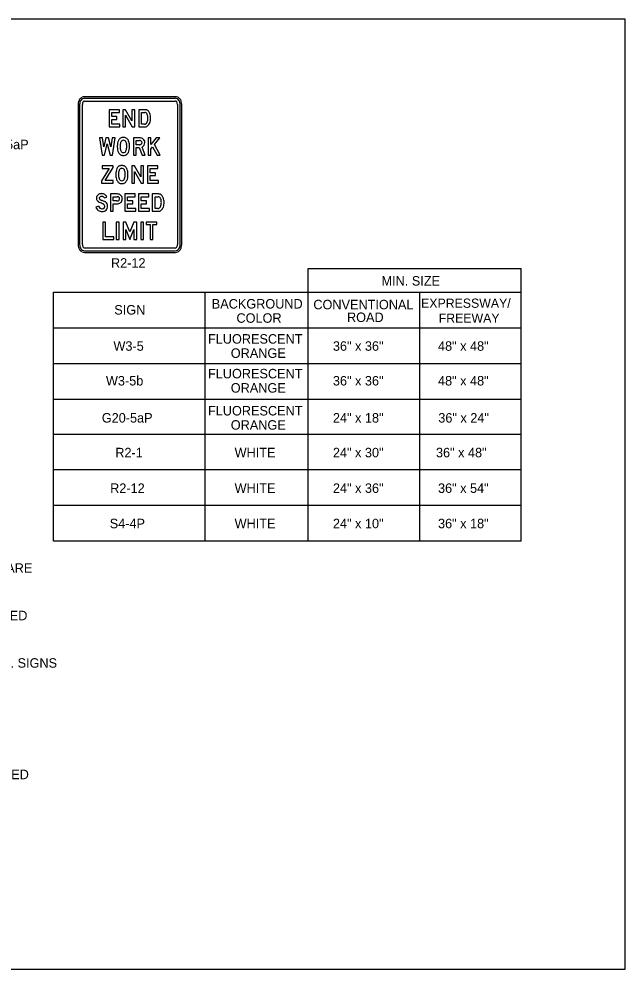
# Model space of a CAD drawing. Extents: x 0 to 37.9, y 0 to 20.9.
# Drawn here: x 25.13 to 37.91, y 0.92 to 20.95 of the extents above; entities that cross this region are included whole.
import ezdxf

# ---------------------------------------------------------------- set-up
doc = ezdxf.new("R2010")
doc.units = 0
for name, color, linetype in [('1', 7, 'Continuous'), ('63', 7, 'Continuous'), ('Default', 7, 'Continuous'), ('LAYER_1', 7, 'Continuous'), ('Level 1', 7, 'Continuous')]:
    doc.layers.add(name, color=color, linetype=linetype)

msp = doc.modelspace()

# ---------------------------------------------------------------- linework, layer by layer
at = {"layer": '1'}
for p, q in [((31.226, 9.935), (31.226, 15.685)), ((33.58, 9.95), (33.58, 15.185)), ((25.859, 14.435), (35.715, 14.435)), ((25.859, 13.685), (35.715, 13.685))]:
    msp.add_line(p, q, dxfattribs=at)
at = {"layer": '63'}
for p, q in [((28.427, 19.274), (26.513, 19.274)), ((26.41, 19.145), (26.41, 16.191)), ((26.467, 16.191), (26.467, 19.145)), ((26.514, 19.217), (28.426, 19.217)), ((28.472, 19.144), (28.472, 16.191)), ((28.529, 16.191), (28.529, 19.144)), ((27.674, 18.443), (27.542, 18.443)), ((27.67, 18.296), (27.599, 18.296)), ((27.186, 17.258), (27.062, 17.258)), ((26.933, 17.175), (26.984, 17.19)), ((27.195, 17.111), (27.194, 17.111)), ((26.806, 17), (26.751, 16.979)), ((28.425, 16.118), (26.513, 16.118)), ((26.513, 16.061), (28.426, 16.061))]:
    msp.add_line(p, q, dxfattribs=at)
for points in [[(27.033, 18.67), (27.26, 18.67), (27.26, 18.73), (27.09, 18.73), (27.09, 18.83), (27.197, 18.83), (27.197, 18.889), (27.09, 18.889), (27.09, 18.978), (27.248, 18.978), (27.248, 19.035), (27.033, 19.035), (27.033, 18.67)], [(27.322, 18.67), (27.379, 18.67), (27.379, 18.917), (27.519, 18.67), (27.57, 18.67), (27.57, 19.035), (27.512, 19.035), (27.512, 18.802), (27.379, 19.035), (27.322, 19.035), (27.322, 18.67)], [(27.785, 19.035), (27.658, 19.035), (27.658, 18.67), (27.791, 18.67)], [(27.776, 18.73), (27.715, 18.73), (27.715, 18.978), (27.781, 18.978)], [(26.831, 18.443), (26.885, 18.078), (26.936, 18.078), (26.993, 18.312), (27.05, 18.078), (27.102, 18.078), (27.156, 18.443), (27.097, 18.443), (27.068, 18.251), (27.021, 18.443), (26.965, 18.443), (26.918, 18.251), (26.89, 18.443), (26.831, 18.443)], [(27.542, 18.443), (27.542, 18.078), (27.599, 18.078), (27.599, 18.237), (27.668, 18.237), (27.727, 18.078), (27.791, 18.078), (27.726, 18.248)], [(27.853, 18.078), (27.909, 18.078), (27.909, 18.204), (27.949, 18.251), (28.041, 18.078), (28.108, 18.078), (27.987, 18.301), (28.1, 18.443), (28.026, 18.443), (27.909, 18.298), (27.909, 18.443), (27.853, 18.443), (27.853, 18.078)], [(27.599, 18.296), (27.599, 18.385), (27.674, 18.385)], [(26.868, 17.486), (27.116, 17.486), (27.116, 17.545), (26.946, 17.545), (27.116, 17.816), (27.116, 17.85), (26.882, 17.85), (26.882, 17.793), (27.033, 17.793), (26.868, 17.536), (26.868, 17.486)], [(27.508, 17.486), (27.565, 17.486), (27.565, 17.732), (27.705, 17.486), (27.756, 17.486), (27.756, 17.85), (27.699, 17.85), (27.699, 17.617), (27.565, 17.85), (27.508, 17.85), (27.508, 17.486)], [(27.843, 17.486), (28.069, 17.486), (28.069, 17.545), (27.899, 17.545), (27.899, 17.645), (28.006, 17.645), (28.006, 17.704), (27.899, 17.704), (27.899, 17.793), (28.057, 17.793), (28.057, 17.85), (27.843, 17.85), (27.843, 17.486)], [(27.062, 17.258), (27.062, 16.893), (27.118, 16.893), (27.118, 17.052), (27.192, 17.052)], [(27.365, 16.893), (27.591, 16.893), (27.591, 16.953), (27.421, 16.953), (27.421, 17.053), (27.528, 17.053), (27.528, 17.111), (27.421, 17.111), (27.421, 17.2), (27.579, 17.2), (27.579, 17.258), (27.365, 17.258), (27.365, 16.893)], [(27.654, 16.893), (27.88, 16.893), (27.88, 16.953), (27.71, 16.953), (27.71, 17.053), (27.817, 17.053), (27.817, 17.111), (27.71, 17.111), (27.71, 17.2), (27.868, 17.2), (27.868, 17.258), (27.654, 17.258), (27.654, 16.893)], [(28.069, 17.258), (27.942, 17.258), (27.942, 16.893), (28.075, 16.893)], [(27.194, 17.111), (27.118, 17.111), (27.118, 17.2), (27.199, 17.2)], [(28.06, 16.953), (27.999, 16.953), (27.999, 17.2), (28.066, 17.2)], [(26.901, 16.301), (27.127, 16.301), (27.127, 16.353), (26.957, 16.353), (26.957, 16.665), (26.901, 16.665), (26.901, 16.301)], [(27.181, 16.301), (27.24, 16.301), (27.24, 16.665), (27.181, 16.665), (27.181, 16.301)], [(27.327, 16.301), (27.384, 16.301), (27.384, 16.512), (27.469, 16.3), (27.554, 16.512), (27.554, 16.301), (27.612, 16.301), (27.612, 16.665), (27.554, 16.665), (27.469, 16.46), (27.384, 16.665), (27.327, 16.665), (27.327, 16.301)], [(27.699, 16.301), (27.757, 16.301), (27.757, 16.665), (27.699, 16.665), (27.699, 16.301)], [(27.895, 16.301), (27.953, 16.301), (27.953, 16.614), (28.038, 16.614), (28.038, 16.665), (27.812, 16.665), (27.812, 16.614), (27.895, 16.614), (27.895, 16.301)]]:
    msp.add_lwpolyline(points, dxfattribs=at)
for centre, radius, start, end in [((26.556, 19.149), 0.146, 145.4282, 163.621), ((26.524, 19.172), 0.106, 121.3306, 145.6918), ((26.513, 19.187), 0.0874, 90.32, 120.7177), ((28.426, 19.189), 0.0856, 59.4703, 89.64), ((28.416, 19.172), 0.105, 34.2041, 59.3257), ((28.377, 19.145), 0.153, 359.6567, 34.2893), ((26.566, 19.145), 0.157, 163.2253, 179.9278), ((26.562, 19.145), 0.0946, 141.6841, 180.0225), ((26.515, 19.182), 0.035, 92.065, 141.9975), ((27.787, 18.919), 0.116, 72.8678, 91.1717), ((27.792, 18.946), 0.0888, 41.2725, 70.8084), ((28.425, 19.187), 0.0303, 54.0964, 88.0701), ((28.415, 19.171), 0.0498, 34.4535, 55.0921), ((28.375, 19.145), 0.0971, 359.7276, 33.8289), ((27.782, 18.931), 0.0471, 48.7934, 90.87), ((27.769, 18.917), 0.066, 31.9774, 48.6291), ((27.732, 18.893), 0.111, 20.2636, 32.0504), ((27.66, 18.867), 0.187, 8.7105, 20.0648), ((27.615, 18.853), 0.233, 349.9487, 0.2929), ((27.583, 18.855), 0.265, 359.7279, 8.7274), ((27.762, 18.918), 0.131, 30.4786, 41.8452), ((27.71, 18.887), 0.191, 21.6896, 30.5109), ((27.642, 18.859), 0.264, 359.7486, 21.8914), ((27.581, 18.856), 0.325, 350.9509, 0.3012), ((27.777, 18.783), 0.0528, 268.9029, 308.3999), ((27.79, 18.732), 0.0618, 270.8864, 294.2562), ((27.768, 18.793), 0.0661, 308.925, 325.7926), ((27.768, 18.782), 0.116, 294.193, 309.5183), ((27.736, 18.814), 0.105, 325.7804, 338.1961), ((27.675, 18.842), 0.172, 337.2655, 349.9272), ((27.746, 18.811), 0.153, 308.8089, 324.2932), ((27.732, 18.821), 0.17, 324.4788, 338.9129), ((27.681, 18.84), 0.224, 338.9825, 350.9741), ((27.325, 18.347), 0.103, 121.7705, 138.7099), ((27.323, 18.348), 0.101, 104.3717, 121.4791), ((27.33, 18.322), 0.128, 89.582, 104.1937), ((27.332, 18.309), 0.141, 76.6133, 90.4058), ((27.339, 18.341), 0.108, 60.0413, 76.4776), ((27.34, 18.344), 0.105, 42.9652, 59.7712), ((27.675, 18.323), 0.12, 70.0146, 90.5938), ((27.679, 18.335), 0.107, 47.2934, 69.4432), ((27.548, 18.266), 0.345, 168.9507, 180.4938), ((27.569, 18.26), 0.366, 179.4972, 190.7326), ((27.415, 18.292), 0.209, 152.903, 169.0146), ((27.348, 18.327), 0.133, 138.8654, 153.1139), ((27.559, 18.262), 0.297, 171.7595, 180.3037), ((27.564, 18.259), 0.303, 179.6656, 188.166), ((27.455, 18.277), 0.193, 160.4135, 171.8197), ((27.381, 18.305), 0.114, 149.1395, 161.1617), ((27.341, 18.329), 0.0671, 132.1221, 149.2154), ((27.329, 18.343), 0.0484, 88.9559, 131.8292), ((27.331, 18.331), 0.0602, 54.275, 91.4301), ((27.327, 18.327), 0.0654, 35.8343, 53.304), ((27.302, 18.309), 0.0968, 22.3248, 35.7695), ((27.236, 18.285), 0.167, 8.2794, 21.355), ((27.105, 18.265), 0.299, 359.5979, 8.4386), ((27.088, 18.261), 0.316, 351.8975, 0.3482), ((27.322, 18.328), 0.13, 28.1791, 42.7823), ((27.259, 18.295), 0.2, 10.7758, 27.8627), ((27.1, 18.264), 0.363, 359.4411, 10.9245), ((27.114, 18.258), 0.348, 348.9246, 0.471), ((27.674, 18.362), 0.0658, 266.7369, 284.6825), ((27.675, 18.329), 0.0564, 51.7446, 91.3894), ((27.678, 18.348), 0.0514, 285.0518, 306.225), ((27.685, 18.339), 0.0401, 304.8853, 332.9251), ((27.686, 18.342), 0.039, 25.0568, 52.0609), ((27.681, 18.341), 0.0439, 359.0331, 23.9926), ((27.682, 18.339), 0.0428, 334.2122, 1.0468), ((27.681, 18.338), 0.101, 296.4304, 328.9032), ((27.688, 18.344), 0.0942, 23.272, 48.0899), ((27.682, 18.34), 0.101, 327.8364, 0.0299), ((27.679, 18.342), 0.104, 359.2243, 22.4393), ((27.42, 18.231), 0.214, 190.6334, 206.7046), ((27.35, 18.195), 0.135, 206.3763, 220.791), ((27.327, 18.175), 0.105, 220.9541, 238.0879), ((27.448, 18.242), 0.185, 188.0721, 199.879), ((27.326, 18.175), 0.104, 238.3879, 255.622), ((27.376, 18.214), 0.108, 199.0825, 211.6007), ((27.34, 18.192), 0.0657, 211.5623, 229.0106), ((27.33, 18.181), 0.0511, 229.5871, 271.254), ((27.332, 18.203), 0.132, 255.7984, 270.4286), ((27.332, 18.186), 0.0558, 268.6994, 308.5713), ((27.334, 18.197), 0.127, 269.5974, 284.4385), ((27.34, 18.173), 0.103, 284.6321, 301.7287), ((27.324, 18.195), 0.0677, 309.2885, 326.6862), ((27.291, 18.216), 0.107, 326.6857, 339.4936), ((27.215, 18.243), 0.187, 340.0351, 352.0102), ((27.337, 18.177), 0.107, 302.0106, 318.6546), ((27.312, 18.199), 0.14, 318.7892, 332.6468), ((27.242, 18.232), 0.218, 333.1811, 348.9654), ((27.291, 17.755), 0.103, 121.774, 138.7137), ((27.29, 17.756), 0.101, 104.3736, 121.4826), ((27.296, 17.729), 0.128, 89.582, 104.1955), ((27.298, 17.717), 0.141, 76.6115, 90.4059), ((27.305, 17.748), 0.108, 60.0379, 76.4758), ((27.307, 17.752), 0.105, 42.9611, 59.7678), ((27.288, 17.735), 0.13, 28.1758, 42.7784), ((27.515, 17.673), 0.345, 168.9522, 180.4937), ((27.536, 17.667), 0.366, 179.4972, 190.7312), ((27.382, 17.7), 0.209, 152.9061, 169.016), ((27.314, 17.735), 0.133, 138.8694, 153.1173), ((27.525, 17.67), 0.297, 171.7607, 180.3037), ((27.531, 17.666), 0.303, 179.6655, 188.1648), ((27.422, 17.685), 0.193, 160.4158, 171.8206), ((27.414, 17.649), 0.185, 188.0712, 199.8767), ((27.348, 17.713), 0.114, 149.1429, 161.1642), ((27.308, 17.737), 0.0671, 132.126, 149.2188), ((27.295, 17.75), 0.0484, 88.9564, 131.8338), ((27.298, 17.739), 0.0602, 54.2709, 91.4298), ((27.294, 17.735), 0.0654, 35.8307, 53.3005), ((27.268, 17.717), 0.0968, 22.3219, 35.7657), ((27.203, 17.693), 0.167, 8.2783, 21.3525), ((27.182, 17.65), 0.187, 340.0376, 352.0114), ((27.071, 17.673), 0.299, 359.5979, 8.4375), ((27.055, 17.669), 0.316, 351.8985, 0.3481), ((27.226, 17.703), 0.2, 10.7744, 27.8595), ((27.066, 17.672), 0.363, 359.4411, 10.9232), ((27.081, 17.665), 0.348, 348.926, 0.4708), ((27.387, 17.639), 0.214, 190.6319, 206.7015), ((27.317, 17.603), 0.135, 206.3731, 220.7871), ((27.293, 17.583), 0.104, 220.9502, 238.0845), ((27.292, 17.582), 0.104, 238.3844, 255.6201), ((27.342, 17.622), 0.108, 199.0799, 211.5969), ((27.306, 17.599), 0.0657, 211.5588, 229.0066), ((27.296, 17.589), 0.051, 229.5827, 271.2537), ((27.299, 17.61), 0.132, 255.7966, 270.4286), ((27.299, 17.593), 0.0558, 268.6997, 308.5756), ((27.301, 17.604), 0.127, 269.5974, 284.4403), ((27.306, 17.581), 0.103, 284.6341, 301.7324), ((27.291, 17.602), 0.0677, 309.2922, 326.6897), ((27.258, 17.624), 0.107, 326.6894, 339.4961), ((27.304, 17.584), 0.107, 302.0141, 318.6586), ((27.278, 17.606), 0.14, 318.793, 332.6499), ((27.209, 17.64), 0.218, 333.1843, 348.967), ((26.847, 17.177), 0.0811, 127.4993, 155.6423), ((26.86, 17.158), 0.105, 105.5629, 126.8894), ((26.874, 17.105), 0.159, 89.2952, 105.3881), ((26.878, 17.13), 0.135, 74.9106, 90.5429), ((26.886, 17.164), 0.0997, 55.5953, 74.7015), ((26.885, 17.163), 0.1, 36.1701, 55.1827), ((26.856, 17.142), 0.137, 20.5297, 35.975), ((27.188, 16.966), 0.292, 84.2782, 90.4035), ((27.208, 17.149), 0.108, 72.8564, 84.7808), ((27.207, 17.155), 0.102, 35.7849, 71.6593), ((28.072, 17.142), 0.116, 72.8688, 91.1718), ((28.077, 17.169), 0.0888, 41.2743, 70.8096), ((28.046, 17.14), 0.131, 30.4801, 41.847), ((26.865, 17.171), 0.1, 156.6895, 181.0958), ((26.874, 17.168), 0.109, 179.6374, 193.0858), ((26.852, 17.164), 0.0862, 193.2159, 208.9493), ((26.856, 17.168), 0.0919, 209.8513, 240.1508), ((21.881, 4.863), 13.181, 67.6436, 68.0398), ((26.853, 17.171), 0.031, 149.9376, 180.9925), ((26.859, 17.17), 0.0366, 180.1493, 226.6479), ((26.857, 17.167), 0.0358, 120.0988, 148.319), ((26.881, 17.192), 0.067, 225.5725, 240.9345), ((26.871, 17.143), 0.064, 88.7039, 119.917), ((26.909, 17.241), 0.124, 240.7502, 250.922), ((26.083, 14.897), 2.361, 69.0536, 70.5676), ((26.873, 17.111), 0.0958, 78.2665, 90.4439), ((26.879, 17.142), 0.0648, 62.4235, 78.2431), ((26.851, 16.947), 0.115, 56.4452, 67.655), ((26.884, 17.151), 0.0543, 26.1755, 61.9683), ((26.877, 16.986), 0.0685, 40.6997, 56.5287), ((26.745, 16.629), 0.507, 66.8902, 68.9981), ((26.893, 17), 0.0465, 359.497, 40.8516), ((26.913, 17.018), 0.0833, 60.6292, 67.7242), ((26.902, 17.01), 0.0956, 27.0286, 57.8054), ((26.896, 17.008), 0.102, 11.8438, 26.5079), ((26.863, 17.001), 0.136, 359.6488, 11.7728), ((27.193, 17.199), 0.147, 269.3835, 287.2979), ((27.198, 17.192), 0.081, 267.6904, 283.1049), ((27.2, 17.134), 0.0668, 73.311, 90.6351), ((27.205, 17.164), 0.0524, 283.2318, 303.8465), ((27.204, 17.15), 0.0499, 51.9626, 72.9953), ((27.213, 17.151), 0.0369, 304.1138, 334.1838), ((27.212, 17.159), 0.0381, 25.1304, 53.34), ((27.202, 17.169), 0.115, 287.6651, 308.7778), ((27.204, 17.155), 0.0463, 335.4575, 1.2743), ((27.205, 17.156), 0.0454, 358.9069, 24.005), ((27.216, 17.153), 0.0945, 308.2805, 334.5751), ((27.213, 17.156), 0.0973, 359.8517, 37.3156), ((27.209, 17.154), 0.1, 335.6293, 0.8785), ((28.066, 17.153), 0.0471, 48.7954, 90.8703), ((28.054, 17.139), 0.066, 31.979, 48.6307), ((28.016, 17.116), 0.111, 20.2647, 32.0519), ((27.959, 17.065), 0.172, 337.2643, 349.9266), ((27.944, 17.09), 0.187, 8.7111, 20.0658), ((27.899, 17.075), 0.233, 349.948, 0.293), ((27.867, 17.078), 0.265, 359.7279, 8.7278), ((27.994, 17.11), 0.191, 21.6909, 30.5123), ((27.926, 17.081), 0.264, 359.7487, 21.8926), ((27.965, 17.063), 0.224, 338.9815, 350.9735), ((27.865, 17.079), 0.325, 350.9503, 0.3012), ((26.886, 17.031), 0.145, 201.0134, 235.1613), ((26.883, 17.024), 0.137, 234.5794, 270.5212), ((26.882, 17.028), 0.0807, 200.2659, 235.1683), ((26.881, 17.022), 0.0757, 233.1212, 269.62), ((26.881, 17.022), 0.0753, 269.3184, 287.5196), ((26.886, 17.015), 0.128, 269.2648, 290.2103), ((26.887, 17.004), 0.0569, 287.9016, 309.8564), ((26.895, 16.994), 0.044, 309.6246, 337.1911), ((26.892, 16.995), 0.107, 290.8336, 314.4742), ((26.882, 16.999), 0.0577, 338.064, 1.0602), ((26.895, 16.992), 0.103, 313.9447, 338.4247), ((26.876, 16.999), 0.123, 339.1223, 0.7941), ((28.061, 17.005), 0.0528, 268.9028, 308.3981), ((28.074, 16.955), 0.0618, 270.8864, 294.255), ((28.052, 17.015), 0.0661, 308.9233, 325.7909), ((28.052, 17.004), 0.116, 294.1915, 309.5165), ((28.021, 17.037), 0.105, 325.7788, 338.195), ((28.03, 17.034), 0.153, 308.8073, 324.2916), ((28.016, 17.043), 0.17, 324.4771, 338.9117), ((26.563, 16.19), 0.153, 179.6567, 214.2893), ((26.523, 16.163), 0.105, 214.2566, 239.2994), ((26.564, 16.191), 0.0971, 179.7276, 213.8289), ((26.513, 16.147), 0.0853, 239.3601, 269.6685), ((26.525, 16.165), 0.05, 214.4931, 235.061), ((26.514, 16.149), 0.0302, 233.9819, 268.1549), ((28.424, 16.153), 0.035, 272.065, 321.9975), ((28.426, 16.149), 0.0874, 270.32, 300.7177), ((28.377, 16.19), 0.0946, 321.6841, 0.0225), ((28.415, 16.164), 0.106, 301.3306, 325.6918), ((28.383, 16.187), 0.146, 325.4282, 343.621), ((28.373, 16.191), 0.157, 343.2253, 359.9278)]:
    msp.add_arc(centre, radius, start, end, dxfattribs=at)
at = {"layer": 'Default'}
for p, q in [((31.226, 15.685), (35.715, 15.685)), ((35.715, 9.936), (35.715, 15.685)), ((25.859, 15.185), (35.715, 15.185)), ((25.859, 9.941), (25.859, 15.185)), ((29.059, 9.939), (29.059, 15.185)), ((25.859, 12.935), (35.715, 12.935))]:
    msp.add_line(p, q, dxfattribs=at)
for points in [[(35.715, 12.185), (25.859, 12.185)], [(35.715, 11.44), (25.859, 11.44)], [(35.715, 10.691), (25.859, 10.691)], [(35.715, 9.941), (25.859, 9.941)]]:
    msp.add_lwpolyline(points, dxfattribs=at)
at = {"layer": 'LAYER_1'}
for points in [[(28.427, 19.308), (26.512, 19.308)], [(26.376, 19.144), (26.376, 16.191)], [(28.563, 16.191), (28.563, 19.144)], [(26.512, 16.027), (28.427, 16.027)]]:
    msp.add_lwpolyline(points, dxfattribs=at)
for centre, radius, start, end in [((26.546, 19.153), 0.169, 140.4977, 160.8434), ((26.523, 19.172), 0.139, 117.3381, 140.612), ((26.513, 19.191), 0.117, 90.0858, 117.1514), ((28.426, 19.191), 0.117, 62.8486, 89.9142), ((28.416, 19.172), 0.139, 39.388, 62.6619), ((28.393, 19.153), 0.169, 19.1566, 39.5023), ((26.568, 19.145), 0.192, 160.7484, 180.1514), ((28.371, 19.145), 0.192, 359.8486, 19.2516), ((26.568, 16.191), 0.192, 179.8486, 199.2516), ((26.546, 16.183), 0.169, 199.1566, 219.5023), ((26.523, 16.163), 0.139, 219.388, 242.6619), ((26.513, 16.144), 0.117, 242.8486, 269.9142), ((28.426, 16.144), 0.117, 270.0858, 297.1514), ((28.416, 16.163), 0.139, 297.3381, 320.612), ((28.393, 16.183), 0.169, 320.4977, 340.8434), ((28.371, 16.191), 0.192, 340.7484, 0.1514)]:
    msp.add_arc(centre, radius, start, end, dxfattribs=at)
at = {"layer": 'Level 1'}
msp.add_lwpolyline([(4.907, 0.921), (37.907, 0.921), (37.907, 20.946), (4.907, 20.946)], close=True, dxfattribs=at)

# ---------------------------------------------------------------- texts
at = {"layer": '1'}
for s, height, p in [('MIN. SIZE', 0.2, (32.774, 15.327)), ('BACKGROUND', 0.2, (29.195, 14.843)), ('CONVENTIONAL', 0.2, (31.337, 14.827)), ('EXPRESSWAY/', 0.19406, (33.608, 14.859)), ('SIGN', 0.2, (27.14, 14.716)), ('COLOR', 0.2, (29.716, 14.543)), ('ROAD', 0.2, (32.046, 14.559)), ('FREEWAY', 0.1941, (33.979, 14.544)), ('FLUORESCENT', 0.2, (29.116, 14.103)), ('W3-5', 0.2, (27.122, 13.953)), ('36" x 36"', 0.2, (31.749, 13.953)), ('48" x 48"', 0.2, (33.965, 13.953)), ('ORANGE', 0.2, (29.596, 13.803)), ('W3-5b ', 0.2, (26.964, 13.221)), ('FLUORESCENT', 0.2, (29.116, 13.371)), ('36" x 36"', 0.2, (31.749, 13.221)), ('48" x 48"', 0.2, (33.965, 13.221)), ('ORANGE', 0.2, (29.596, 13.071)), ('G20-5aP', 0.2, (26.877, 12.439)), ('FLUORESCENT', 0.2, (29.116, 12.589)), ('24" x 18"', 0.2, (31.749, 12.439)), ('36" x 24"', 0.2, (33.971, 12.439)), ('ORANGE', 0.2, (29.596, 12.289)), ('R2-1', 0.2, (27.161, 11.707)), ('WHITE', 0.2, (29.677, 11.707)), ('24" x 30"', 0.2, (31.749, 11.707)), ('36" x 48"', 0.2, (33.922, 11.707)), ('R2-12', 0.2, (27.053, 10.957)), ('WHITE', 0.2, (29.677, 10.957)), ('24" x 36"', 0.2, (31.749, 10.957)), ('36" x 54"', 0.2, (33.965, 10.957)), ('S4-4P', 0.2, (27.044, 10.212)), ('24" x 10"', 0.2, (31.749, 10.212)), ('36" x 18"', 0.2, (33.965, 10.212)), ('WHITE', 0.2, (29.677, 10.212))]:
    msp.add_text(s, height=height, dxfattribs=at).set_placement(p)
at = {"layer": 'Level 1'}
for s, p in [('G20-5aP', (24.264, 18.202)), ('R2-12', (27.07, 15.704)), ('REDUCED SPEED LIMITS SHOULD BE USED ONLY IN SPECIFIC PORTIONS OF THE WORK ZONE WHERE CONDITIONS OR RESTRICTIVE FEATURES ARE ', (5.768, 9.272)), ('SPEED LIMIT MAY BE REDUCED BY 15 MPH WITHOUT A TRAFFIC ENGINEERING INVESTIGATION ON HIGHWAYS WHERE THE NORMAL POSTED SPEED ', (5.768, 8.272)), ('A REDUCED SPEED LIMIT AHEAD (W3-5) SIGN SHALL BE INSTALLED IN ADVANCE OF A WORK ZONE WITH A TEMPORARY WORK ZONE SPEED LIMIT. SIGNS', (5.768, 7.272)), ('IF A SPEED LIMIT IS TO APPLY TO THE ENTIRE LENGTH OF THE WORK ZONE, THE REDUCED SPEED LIMIT AHEAD (W3-5) SIGN SHOULD BE INSTALLED', (5.768, 4.922))]:
    msp.add_text(s, height=0.2, dxfattribs=at).set_placement(p)

doc.saveas('drawing.dxf')
